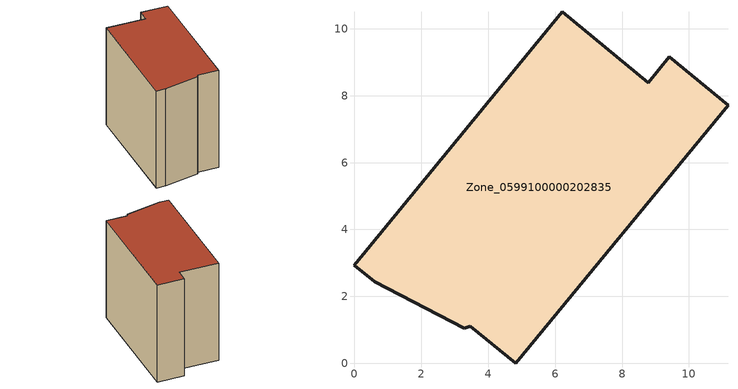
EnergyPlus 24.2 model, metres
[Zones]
Zone_0599100000202835
 floor ground (C_G): 3.47,1.11 3.28,1.04 0.6,2.44 0,2.93 6.21,10.51 8.78,8.39 9.42,9.16 11.17,7.71 4.82,0 z0
 wall outside (C_F): 4.82,0 11.17,7.71 9.42,9.16 8.78,8.39 6.21,10.51 0,2.93 0.6,2.44 3.28,1.04 3.47,1.11 4.82,0 z0:8.96
 roof outside (C_R): 3.28,1.04 3.47,1.11 4.82,0 11.17,7.71 9.42,9.16 8.78,8.39 6.21,10.51 0,2.93 0.6,2.44 z8.96
[BUILDING]
Pand.0599100000202835: North Axis=0; Terrain=City; Loads Convergence Tolerance Value=0.04; Temperature Convergence Tolerance Value=0.4; Solar Distribution=FullExterior; Maximum Number of Warmup Days=25; Minimum Number of Warmup Days=1
[Site:Location]
Rotterdam.The.Hague.AP_ZH_NLD Design_Conditions: Latitude=51.96; Longitude=4.45; Time Zone=1; Elevation=-4.5
[SITE:GROUNDTEMPERATURE:BUILDINGSURFACE]
18, 18, 18, 18, 18, 18, 18, 18, 18, 18, 18, 18
[MATERIAL] Thermal Absorptance=0.9; Solar Absorptance=0.7; Visible Absorptance=0.7
Name | Roughness | Thickness | Conductivity | Density | Specific Heat
G.TI.1946 | MediumSmooth | 0.15 | 1 | 540 | 1210
F.TI.1946 | Rough | 0.3 | 0.857143 | 1920 | 840
R.TI.1946 | MediumRough | 0.2 | 0.1 | 1500 | 1000
[CONSTRUCTION]
C_G: G.TI.1946
C_F: F.TI.1946
C_R: R.TI.1946
[ZONE]
Zone_0599100000202835: Type=1; Multiplier=1; Ceiling Height=Autocalculate; Volume=Autocalculate; Floor Area=autocalculate; Part of Total Floor Area=Yes
[ZONEINFILTRATION:DESIGNFLOWRATE]
Infil_Zone_0599100000202835: Zone or ZoneList or Space or SpaceList=Zone_0599100000202835; Schedule=AlwaysOn; Design Flow Rate Calculation Method=Flow/Area; Flow Rate per Floor Area=0.003; Constant Term Coefficient=1; Temperature Term Coefficient=0; Velocity Term Coefficient=0; Velocity Squared Term Coefficient=0
[HVACTEMPLATE:ZONE:IDEALLOADSAIRSYSTEM]
Zone_0599100000202835: Maximum Heating Supply Air Temperature=50; Minimum Cooling Supply Air Temperature=13; Maximum Heating Supply Air Humidity Ratio=0.0156; Minimum Cooling Supply Air Humidity Ratio=0.0077; Heating Limit=NoLimit; Cooling Limit=NoLimit; Dehumidification Control Type=ConstantSensibleHeatRatio; Cooling Sensible Heat Ratio=0.7; Dehumidification Setpoint=60; Humidification Control Type=None; Humidification Setpoint=30; Outdoor Air Method=None; Outdoor Air Flow Rate per Person=0.00944; Outdoor Air Flow Rate per Zone Floor Area=0; Outdoor Air Flow Rate per Zone=0; Demand Controlled Ventilation Type=None; Outdoor Air Economizer Type=NoEconomizer; Heat Recovery Type=None; Sensible Heat Recovery Effectiveness=0.7; Latent Heat Recovery Effectiveness=0.65
[ZONECONTROL:THERMOSTAT]
ThermostatControl_Zone_0599100000202835: Zone or ZoneList=Zone_0599100000202835; Control Type Schedule=DualSetpointControlType; Control 1=Thermostat_Zone_0599100000202835; Temperature Difference Between Cutout And Setpoint=0
[THERMOSTATSETPOINT:DUALSETPOINT]
Thermostat_Zone_0599100000202835: Heating Setpoint Temperature Schedule=HeatingSetpoint_Zone_0599100000202835; Cooling Setpoint Temperature Schedule=CoolingSetpoint_Zone_0599100000202835
[SCHEDULE:COMPACT]
HeatingSetpoint_Zone_0599100000202835: Through: 12/31, For: AllDays, Until: 24:00, 21
CoolingSetpoint_Zone_0599100000202835: Through: 12/31, For: AllDays, Until: 24:00, 24
DualSetpointControlType: Through: 12/31, For: AllDays, Until: 24:00, 4
AlwaysOn: Through: 12/31, For: AllDays, Until: 24:00, 1
